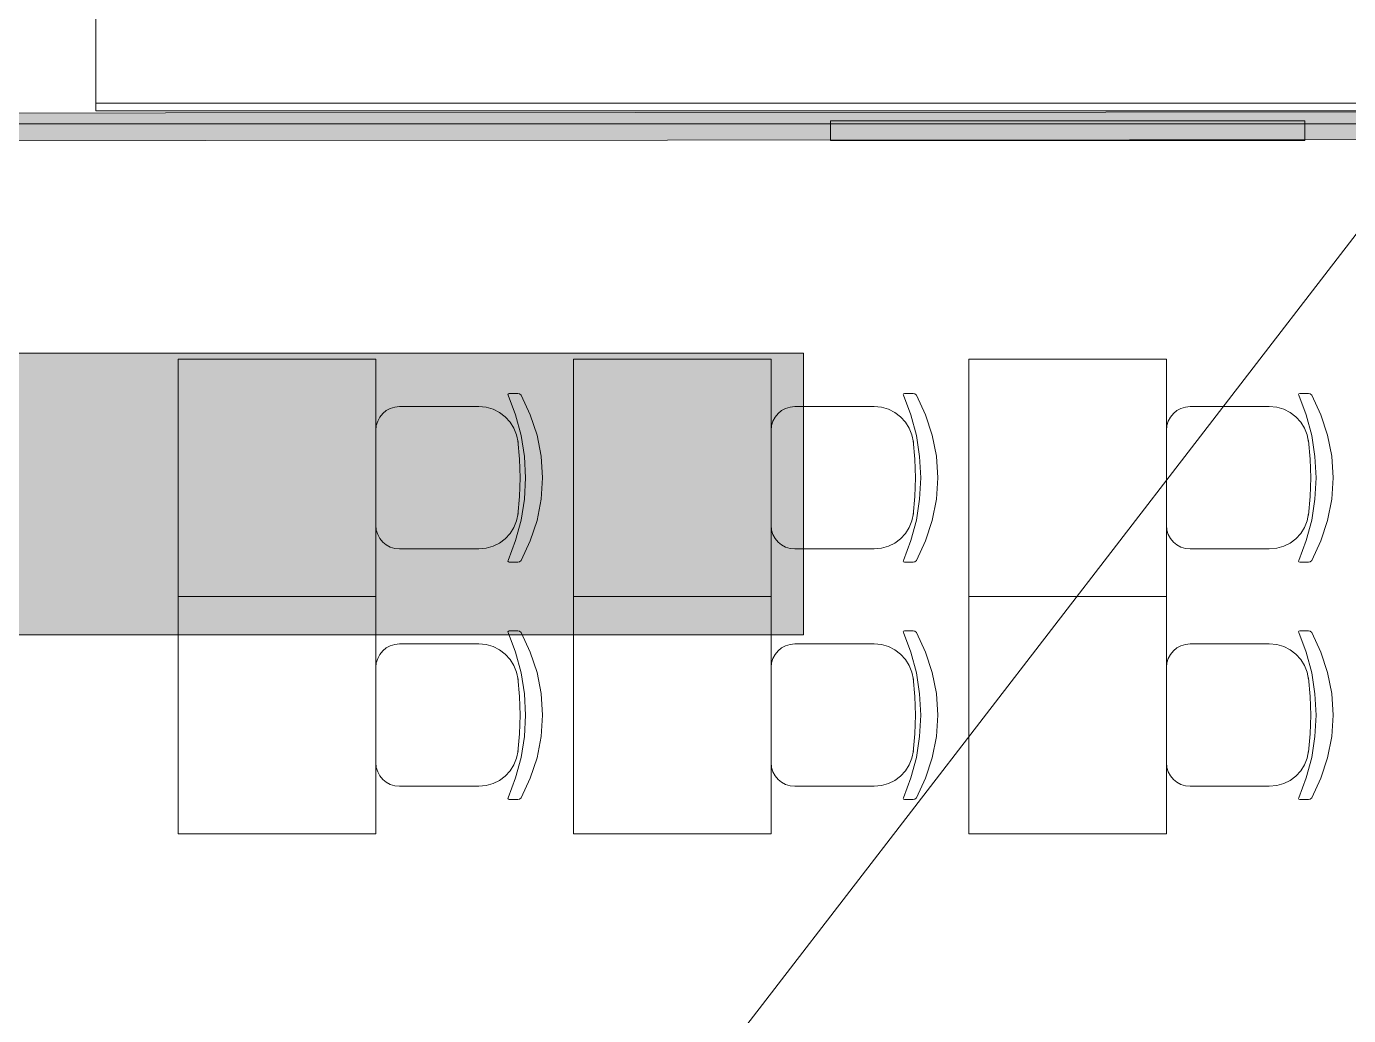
# Model space of a CAD drawing. Header units: millimetres. Extents: x 0 to 1189, y 0 to 841.
# Drawn here: x 569.56 to 603, y 348.33 to 373.34 of the extents above; entities that cross this region are included whole.
import ezdxf

# ---------------------------------------------------------------- set-up
doc = ezdxf.new("R2010")
doc.units = ezdxf.units.MM

msp = doc.modelspace()

# ---------------------------------------------------------------- hatches: boundary and pattern name
at = {"true_color": 0xf1d696}
h = msp.add_hatch(color=41, dxfattribs=at)
h.dxf.hatch_style = 2
h.paths.add_polyline_path([(549.97684, 370.438337), (549.97684, 371.138338), (632.552966, 371.197338), (632.552966, 370.497337)])
at = {"true_color": 0x999999}
h = msp.add_hatch(color=253, dxfattribs=at)
h.dxf.hatch_style = 2
h.paths.add_polyline_path([(601.89692, 370.948337), (601.89692, 370.448337), (589.896901, 370.448337), (589.896901, 370.948337)])
at = {"true_color": 0xffffff}
h = msp.add_hatch(color=7, dxfattribs=at)
h.dxf.hatch_style = 2
h.paths.add_polyline_path([(557.670852, 365.075328), (589.2139, 365.075328), (589.2139, 357.957318), (557.670852, 357.957318)])
at = {"true_color": 0x0077b0}
h = msp.add_hatch(color=144, dxfattribs=at)
h.paths.add_polyline_path([(572.069548, 361.797379), (572.192055, 361.871104), (572.303814, 361.896047), (572.364999, 361.914374), (572.41957, 361.966602), (572.460153, 362.033024), (572.473037, 362.099445), (572.458224, 362.17758), (572.414057, 362.243312), (572.348325, 362.2861), (572.27019, 362.299536), (572.191642, 362.285067), (572.126323, 362.243312), (572.084086, 362.17758), (572.069548, 362.099445)])
h.paths.add_polyline_path([(572.572256, 361.856359), (572.697244, 361.78036), (572.794947, 361.670048), (572.855788, 361.537343), (572.876527, 361.393889), (572.876527, 360.987093), (572.867062, 360.886659), (572.838838, 360.793409), (572.792114, 360.708117), (572.727148, 360.631559), (572.650589, 360.567023), (572.565297, 360.521247), (572.472047, 360.49397), (572.371614, 360.484935), (572.269975, 360.49397), (572.176553, 360.521247), (572.091088, 360.567023), (572.013324, 360.631559), (571.948789, 360.70928), (571.903012, 360.794443), (571.875735, 360.887047), (571.866701, 360.987093), (571.866701, 362.099445), (571.896191, 362.255921), (571.985212, 362.387179), (572.114885, 362.473582), (572.27019, 362.502935), (572.426666, 362.473238), (572.557925, 362.384423), (572.644328, 362.255577), (572.67368, 362.099445), (572.648186, 361.961986)])
h.paths.add_polyline_path([(572.67368, 360.989849), (572.67368, 361.393889), (572.652182, 361.509369), (572.586037, 361.608312), (572.48854, 361.673976), (572.371614, 361.695404), (572.254687, 361.673976), (572.157191, 361.608312), (572.091045, 361.509369), (572.069548, 361.393889), (572.069548, 360.989849), (572.091045, 360.872302), (572.157191, 360.775426), (572.254687, 360.708384), (572.371614, 360.685578), (572.48854, 360.708384), (572.586037, 360.775426), (572.652182, 360.873335)])
h = msp.add_hatch(color=144, dxfattribs=at)
h.paths.add_polyline_path([(569.761247, 360.987093), (569.761247, 361.391133), (569.770282, 361.492772), (569.797558, 361.586195), (569.843335, 361.671659), (569.90787, 361.749423), (569.985635, 361.813959), (570.071099, 361.859735), (570.164521, 361.887012), (570.26616, 361.896047), (570.461222, 361.86008), (570.62445, 361.752179), (570.688985, 361.674372), (570.734762, 361.588606), (570.762039, 361.494366), (570.771073, 361.391133), (570.771073, 360.987093), (570.761608, 360.887047), (570.733384, 360.794443), (570.68666, 360.70928), (570.621694, 360.631559), (570.545135, 360.567023), (570.459844, 360.521247), (570.366593, 360.49397), (570.26616, 360.484935), (570.164521, 360.49397), (570.071099, 360.521247), (569.985635, 360.567023), (569.90787, 360.631559), (569.843335, 360.70928), (569.797558, 360.794443), (569.770282, 360.887047)])
h.paths.add_polyline_path([(570.568226, 360.989849), (570.568226, 361.393889), (570.546729, 361.509369), (570.480583, 361.608312), (570.383087, 361.673976), (570.26616, 361.695404), (570.149234, 361.673976), (570.051738, 361.608312), (569.985592, 361.509369), (569.964094, 361.393889), (569.964094, 360.989849), (569.985592, 360.872302), (570.051738, 360.775426), (570.149234, 360.708384), (570.26616, 360.685578), (570.383087, 360.708384), (570.480583, 360.775426), (570.546729, 360.873335)])
h = msp.add_hatch(color=144, dxfattribs=at)
h.paths.add_polyline_path([(573.786015, 361.695404), (573.669089, 361.673976), (573.571592, 361.608312), (573.505447, 361.510403), (573.483949, 361.393889), (573.483949, 361.291915), (574.088081, 361.291915), (574.088081, 361.393889), (574.066584, 361.510403), (574.000438, 361.608312), (573.902942, 361.673976)])
h.paths.add_polyline_path([(573.483949, 361.089067), (573.483949, 360.888425), (573.498832, 360.811324), (573.54348, 360.744558), (573.608455, 360.700185), (573.684592, 360.685578), (574.189505, 360.685578), (574.265641, 360.660015), (574.290928, 360.583603), (574.265641, 360.508844), (574.189505, 360.484935), (573.684592, 360.484935), (573.528253, 360.513254), (573.399613, 360.600691), (573.310592, 360.730709), (573.281102, 360.888425), (573.281102, 361.391133), (573.290137, 361.492772), (573.317413, 361.586195), (573.36319, 361.671659), (573.427725, 361.749423), (573.50549, 361.813959), (573.590954, 361.859735), (573.684376, 361.887012), (573.786015, 361.896047), (573.981076, 361.86008), (574.144305, 361.752179), (574.20884, 361.674415), (574.254617, 361.588951), (574.281894, 361.495528), (574.290928, 361.393889), (574.290928, 361.089067)])
h = msp.add_hatch(color=144, dxfattribs=at)
h.paths.add_polyline_path([(574.695503, 361.797379), (574.72079, 361.871104), (574.796927, 361.896047), (575.30184, 361.896047), (575.458179, 361.866694), (575.586818, 361.780291), (575.67584, 361.64924), (575.70533, 361.492557), (575.70533, 360.888425), (575.67584, 360.731742), (575.586818, 360.600691), (575.458179, 360.513254), (575.30184, 360.484935), (574.898351, 360.484935), (574.898351, 359.976715), (574.873064, 359.903197), (574.796927, 359.878047), (574.72079, 359.903197), (574.695503, 359.976715)])
h.paths.add_polyline_path([(574.898351, 361.692648), (574.898351, 360.685578), (575.30184, 360.685578), (575.37901, 360.700185), (575.442951, 360.744558), (575.4876, 360.81029), (575.502482, 360.888425), (575.502482, 361.492557), (575.487944, 361.570692), (575.445707, 361.636424), (575.380388, 361.679419), (575.30184, 361.692648)])
h = msp.add_hatch(color=144, dxfattribs=at)
h.dxf.hatch_style = 2
h.paths.add_polyline_path([(576.736085, 361.190491), (577.103195, 360.640378), (577.119731, 360.583603), (577.094444, 360.508844), (577.018307, 360.484935), (576.969732, 360.495615), (576.933971, 360.527379), (576.614818, 361.006936), (576.295664, 360.527379), (576.259904, 360.495615), (576.211328, 360.484935), (576.140773, 360.513047), (576.109905, 360.583603), (576.126441, 360.640378), (576.49355, 361.190491), (576.126441, 361.737848), (576.109905, 361.797379), (576.135192, 361.871104), (576.211328, 361.896047), (576.259904, 361.885367), (576.295664, 361.853603), (576.614818, 361.374046), (576.933971, 361.853603), (576.969732, 361.885367), (577.018307, 361.896047), (577.094444, 361.872138), (577.119731, 361.797379), (577.103195, 361.737848)])
h = msp.add_hatch(color=144, dxfattribs=at)
h.paths.add_polyline_path([(578.331285, 361.692648), (577.927796, 361.692648), (577.849247, 361.678385), (577.783928, 361.636424), (577.741691, 361.570692), (577.727153, 361.492557), (577.727153, 360.888425), (577.742036, 360.811324), (577.786684, 360.744558), (577.851659, 360.700185), (577.927796, 360.685578), (578.130643, 360.685578), (578.207813, 360.700185), (578.271754, 360.744558), (578.316402, 360.81029), (578.331285, 360.888425)])
h.paths.add_polyline_path([(578.734775, 360.583603), (578.709832, 360.508844), (578.636107, 360.484935), (578.506503, 360.510567), (578.404597, 360.589115), (578.279402, 360.510567), (578.130643, 360.484935), (577.927796, 360.484935), (577.771457, 360.513254), (577.642817, 360.600691), (577.553796, 360.730709), (577.524306, 360.888425), (577.524306, 361.492557), (577.553796, 361.64924), (577.642817, 361.780291), (577.771457, 361.866694), (577.927796, 361.896047), (578.432709, 361.896047), (578.508845, 361.871104), (578.534132, 361.797379), (578.534132, 360.787001), (578.559695, 360.710865), (578.636107, 360.685578), (578.709832, 360.660015)])
h = msp.add_hatch(color=144, dxfattribs=at)
h.dxf.hatch_style = 2
h.paths.add_polyline_path([(579.830747, 360.583603), (579.830747, 361.797379), (579.856034, 361.871104), (579.93217, 361.896047), (580.437084, 361.896047), (580.591355, 361.866694), (580.722062, 361.780291), (580.811083, 361.64924), (580.840573, 361.492557), (580.840573, 360.583603), (580.815286, 360.508844), (580.73915, 360.484935), (580.663013, 360.508844), (580.637726, 360.583603), (580.637726, 361.492557), (580.623188, 361.570692), (580.580951, 361.636424), (580.515632, 361.679419), (580.437084, 361.692648), (580.033594, 361.692648), (580.033594, 360.583603), (580.008307, 360.508844), (579.93217, 360.484935), (579.856034, 360.508844)])
h = msp.add_hatch(color=144, dxfattribs=at)
h.paths.add_polyline_path([(581.245148, 361.797379), (581.270435, 361.871104), (581.346572, 361.896047), (581.851485, 361.896047), (582.007823, 361.866694), (582.136463, 361.780291), (582.225484, 361.64924), (582.254974, 361.492557), (582.254974, 360.888425), (582.225484, 360.731742), (582.136463, 360.600691), (582.007823, 360.513254), (581.851485, 360.484935), (581.447995, 360.484935), (581.447995, 359.976715), (581.422708, 359.903197), (581.346572, 359.878047), (581.270435, 359.903197), (581.245148, 359.976715)])
h.paths.add_polyline_path([(581.447995, 361.692648), (581.447995, 360.685578), (581.851485, 360.685578), (581.928655, 360.700185), (581.992596, 360.744558), (582.037244, 360.81029), (582.052127, 360.888425), (582.052127, 361.492557), (582.037589, 361.570692), (581.995352, 361.636424), (581.930033, 361.679419), (581.851485, 361.692648)])
h = msp.add_hatch(color=144, dxfattribs=at)
h.paths.add_polyline_path([(582.659549, 360.987093), (582.659549, 361.391133), (582.668584, 361.492772), (582.695861, 361.586195), (582.741637, 361.671659), (582.806173, 361.749423), (582.883937, 361.813959), (582.969401, 361.859735), (583.062824, 361.887012), (583.164463, 361.896047), (583.359524, 361.86008), (583.522753, 361.752179), (583.587288, 361.674372), (583.633064, 361.588606), (583.660341, 361.494366), (583.669376, 361.391133), (583.669376, 360.987093), (583.65991, 360.887047), (583.631686, 360.794443), (583.584962, 360.70928), (583.519996, 360.631559), (583.443438, 360.567023), (583.358146, 360.521247), (583.264896, 360.49397), (583.164463, 360.484935), (583.062824, 360.49397), (582.969401, 360.521247), (582.883937, 360.567023), (582.806173, 360.631559), (582.741637, 360.70928), (582.695861, 360.794443), (582.668584, 360.887047)])
h.paths.add_polyline_path([(583.466529, 360.989849), (583.466529, 361.393889), (583.445031, 361.509369), (583.378885, 361.608312), (583.281389, 361.673976), (583.164463, 361.695404), (583.047536, 361.673976), (582.95004, 361.608312), (582.883894, 361.509369), (582.862397, 361.393889), (582.862397, 360.989849), (582.883894, 360.872302), (582.95004, 360.775426), (583.047536, 360.708384), (583.164463, 360.685578), (583.281389, 360.708384), (583.378885, 360.775426), (583.445031, 360.873335)])
h = msp.add_hatch(color=144, dxfattribs=at)
h.paths.add_polyline_path([(584.578864, 361.695404), (584.461937, 361.673976), (584.364441, 361.608312), (584.298295, 361.510403), (584.276798, 361.393889), (584.276798, 361.291915), (584.88093, 361.291915), (584.88093, 361.393889), (584.859432, 361.510403), (584.793287, 361.608312), (584.69579, 361.673976)])
h.paths.add_polyline_path([(584.276798, 361.089067), (584.276798, 360.888425), (584.291681, 360.811324), (584.336329, 360.744558), (584.401304, 360.700185), (584.47744, 360.685578), (584.982353, 360.685578), (585.05849, 360.660015), (585.083777, 360.583603), (585.05849, 360.508844), (584.982353, 360.484935), (584.47744, 360.484935), (584.321102, 360.513254), (584.192462, 360.600691), (584.103441, 360.730709), (584.073951, 360.888425), (584.073951, 361.391133), (584.082985, 361.492772), (584.110262, 361.586195), (584.156039, 361.671659), (584.220574, 361.749423), (584.298338, 361.813959), (584.383803, 361.859735), (584.477225, 361.887012), (584.578864, 361.896047), (584.773925, 361.86008), (584.937154, 361.752179), (585.001689, 361.674415), (585.047466, 361.588951), (585.074742, 361.495528), (585.083777, 361.393889), (585.083777, 361.089067)])
h = msp.add_hatch(color=144, dxfattribs=at)
h.dxf.hatch_style = 2
h.paths.add_polyline_path([(586.094689, 360.987093), (585.691199, 361.506337), (585.691199, 360.583603), (585.665912, 360.508844), (585.589776, 360.484935), (585.513639, 360.508844), (585.488352, 360.583603), (585.488352, 361.797379), (585.513639, 361.871104), (585.589776, 361.896047), (585.640487, 361.880819), (585.691199, 361.833759), (586.094689, 361.314514), (586.498178, 361.833759), (586.549166, 361.880819), (586.600153, 361.896047), (586.673878, 361.871104), (586.698821, 361.797379), (586.698821, 360.583603), (586.673878, 360.508844), (586.600153, 360.484935), (586.523741, 360.508844), (586.498178, 360.583603), (586.498178, 361.506337)])
h = msp.add_hatch(color=144, dxfattribs=at)
h.paths.add_polyline_path([(587.910204, 361.692648), (587.506714, 361.692648), (587.428166, 361.678385), (587.362847, 361.636424), (587.32061, 361.570692), (587.306072, 361.492557), (587.306072, 360.888425), (587.320954, 360.811324), (587.365603, 360.744558), (587.430577, 360.700185), (587.506714, 360.685578), (587.709561, 360.685578), (587.786731, 360.700185), (587.850672, 360.744558), (587.895321, 360.81029), (587.910204, 360.888425)])
h.paths.add_polyline_path([(588.313693, 360.583603), (588.288751, 360.508844), (588.215026, 360.484935), (588.085421, 360.510567), (587.983515, 360.589115), (587.85832, 360.510567), (587.709561, 360.484935), (587.506714, 360.484935), (587.350376, 360.513254), (587.221736, 360.600691), (587.132714, 360.730709), (587.103224, 360.888425), (587.103224, 361.492557), (587.132714, 361.64924), (587.221736, 361.780291), (587.350376, 361.866694), (587.506714, 361.896047), (588.011627, 361.896047), (588.087764, 361.871104), (588.113051, 361.797379), (588.113051, 360.787001), (588.138613, 360.710865), (588.215026, 360.685578), (588.288751, 360.660015)])
h = msp.add_hatch(color=144, dxfattribs=at)
h.paths.add_polyline_path([(575.969791, 359.384485), (576.061637, 359.439606), (576.145629, 359.458348), (576.191173, 359.472197), (576.232169, 359.511264), (576.262624, 359.560874), (576.272408, 359.610483), (576.261315, 359.669463), (576.228311, 359.718521), (576.179046, 359.750905), (576.120273, 359.760965), (576.061499, 359.750078), (576.012234, 359.718521), (575.980677, 359.669463), (575.969791, 359.610483)])
h.paths.add_polyline_path([(576.346822, 359.428582), (576.44046, 359.371462), (576.51384, 359.289124), (576.559522, 359.189355), (576.575025, 359.081316), (576.575025, 358.777045), (576.546776, 358.631456), (576.463129, 358.510257), (576.341517, 358.427231), (576.19634, 358.400014), (576.050062, 358.427231), (575.927347, 358.510257), (575.844803, 358.632283), (575.817655, 358.777045), (575.817655, 359.610483), (575.839704, 359.728236), (575.906401, 359.826559), (576.003622, 359.891603), (576.120273, 359.913651), (576.237544, 359.891327), (576.335798, 359.824355), (576.400841, 359.727961), (576.42289, 359.610483), (576.403873, 359.50775)])
h.paths.add_polyline_path([(576.42289, 358.778699), (576.42289, 359.081316), (576.406629, 359.168408), (576.357295, 359.242271), (576.283846, 359.291812), (576.19634, 359.307866), (576.108835, 359.291812), (576.035386, 359.242271), (575.986052, 359.168408), (575.969791, 359.081316), (575.969791, 358.778699), (575.986052, 358.690436), (576.035386, 358.618295), (576.108835, 358.567653), (576.19634, 358.550496), (576.283846, 358.567653), (576.357295, 358.618295), (576.406629, 358.691263)])
h = msp.add_hatch(color=144, dxfattribs=at)
h.dxf.hatch_style = 2
h.paths.add_polyline_path([(569.996756, 359.15573), (569.996756, 358.702631), (570.007918, 358.644685), (570.041405, 358.594593), (570.090394, 358.561589), (570.147238, 358.550496), (570.373788, 358.550496), (570.430838, 358.53141), (570.449855, 358.473877), (570.430838, 358.417929), (570.373788, 358.400014), (570.147238, 358.400014), (570.029967, 358.421167), (569.933367, 358.486555), (569.86667, 358.584465), (569.844621, 358.702631), (569.844621, 359.15573), (569.86667, 359.27307), (569.933367, 359.371807), (570.029967, 359.436368), (570.147238, 359.458348), (570.373788, 359.458348), (570.430838, 359.439331), (570.449855, 359.38228), (570.430838, 359.325229), (570.373788, 359.306212), (570.147238, 359.306212), (570.088465, 359.295326), (570.0392, 359.263769), (570.007643, 359.214504)])
h = msp.add_hatch(color=144, dxfattribs=at)
h.dxf.hatch_style = 2
h.paths.add_polyline_path([(571.222612, 358.929181), (571.497668, 358.516321), (571.510346, 358.473877), (571.491329, 358.417929), (571.434278, 358.400014), (571.370889, 358.431985), (571.131661, 358.791377), (570.892434, 358.431985), (570.829044, 358.400014), (570.776127, 358.42096), (570.752976, 358.473877), (570.765654, 358.516321), (571.040711, 358.929181), (570.765654, 359.339836), (570.752976, 359.384485), (570.771993, 359.439606), (570.829044, 359.458348), (570.892434, 359.426377), (571.131661, 359.066985), (571.370889, 359.426377), (571.434278, 359.458348), (571.491329, 359.440433), (571.510346, 359.384485), (571.497668, 359.339836)])
h = msp.add_hatch(color=144, dxfattribs=at)
h.paths.add_polyline_path([(572.192487, 359.307866), (572.104982, 359.291812), (572.031533, 359.242271), (571.982199, 359.169235), (571.965938, 359.081316), (571.965938, 359.005249), (572.419037, 359.005249), (572.419037, 359.081316), (572.402776, 359.169235), (572.353442, 359.242271), (572.279993, 359.291812)])
h.paths.add_polyline_path([(571.965938, 358.853113), (571.965938, 358.702631), (571.9771, 358.644685), (572.010586, 358.594593), (572.059576, 358.561589), (572.11642, 358.550496), (572.495105, 358.550496), (572.552155, 358.53141), (572.571172, 358.473877), (572.552155, 358.417929), (572.495105, 358.400014), (572.11642, 358.400014), (571.999149, 358.421167), (571.902548, 358.486555), (571.835851, 358.584465), (571.813802, 358.702631), (571.813802, 359.079663), (571.84095, 359.225873), (571.923494, 359.348105), (572.046209, 359.431131), (572.192487, 359.458348), (572.338766, 359.431407), (572.46148, 359.350309), (572.544025, 359.227802), (572.571172, 359.081316), (572.571172, 358.853113)])
h = msp.add_hatch(color=144, dxfattribs=at)
h.dxf.hatch_style = 2
h.paths.add_polyline_path([(573.329381, 358.777045), (573.026764, 359.166203), (573.026764, 358.473877), (573.007747, 358.417929), (572.950696, 358.400014), (572.893646, 358.417929), (572.874629, 358.473877), (572.874629, 359.384485), (572.893646, 359.439606), (572.950696, 359.458348), (572.98873, 359.446979), (573.026764, 359.412045), (573.329381, 359.022336), (573.631998, 359.412045), (573.670308, 359.446979), (573.708617, 359.458348), (573.763739, 359.439606), (573.78248, 359.384485), (573.78248, 358.473877), (573.763739, 358.417929), (573.708617, 358.400014), (573.651084, 358.417929), (573.631998, 358.473877), (573.631998, 359.166203)])
h = msp.add_hatch(color=144, dxfattribs=at)
h.paths.add_polyline_path([(574.691043, 358.702631), (574.668994, 358.585291), (574.603951, 358.486555), (574.505696, 358.421167), (574.388425, 358.400014), (574.161876, 358.400014), (574.104825, 358.417929), (574.085808, 358.473877), (574.085808, 359.384485), (574.104825, 359.439606), (574.161876, 359.458348), (574.218927, 359.439606), (574.237944, 359.384485), (574.237944, 359.005249), (574.388425, 359.005249), (574.505696, 358.983269), (574.603951, 358.918708), (574.668994, 358.820178)])
h.paths.add_polyline_path([(574.540561, 358.702631), (574.529468, 358.761405), (574.496464, 358.81067), (574.447199, 358.842227), (574.388425, 358.853113), (574.237944, 358.853113), (574.237944, 358.550496), (574.388425, 358.550496), (574.447199, 358.561589), (574.496464, 358.594593), (574.529468, 358.643858)])
h.paths.add_polyline_path([(574.843178, 359.384485), (574.862264, 359.439606), (574.919797, 359.458348), (574.974918, 359.439606), (574.99366, 359.384485), (574.99366, 358.473877), (574.974918, 358.417929), (574.919797, 358.400014), (574.862264, 358.417929), (574.843178, 358.473877)])
h = msp.add_hatch(color=144, dxfattribs=at)
h.dxf.hatch_style = 2
h.paths.add_polyline_path([(577.396999, 358.473877), (577.396999, 359.384485), (577.416016, 359.439606), (577.473067, 359.458348), (577.851752, 359.458348), (577.967576, 359.436368), (578.065623, 359.371807), (578.13232, 359.27307), (578.154369, 359.15573), (578.154369, 358.473877), (578.135352, 358.417929), (578.078301, 358.400014), (578.02125, 358.417929), (578.002234, 358.473877), (578.002234, 359.15573), (577.991347, 359.214504), (577.95979, 359.263769), (577.910525, 359.295946), (577.851752, 359.306212), (577.549135, 359.306212), (577.549135, 358.473877), (577.530118, 358.417929), (577.473067, 358.400014), (577.416016, 358.417929)])
h = msp.add_hatch(color=144, dxfattribs=at)
h.paths.add_polyline_path([(578.457825, 359.384485), (578.476842, 359.439606), (578.533893, 359.458348), (578.912578, 359.458348), (579.029849, 359.436368), (579.12645, 359.371807), (579.193147, 359.27307), (579.215195, 359.15573), (579.215195, 358.702631), (579.193147, 358.585291), (579.12645, 358.486555), (579.029849, 358.421167), (578.912578, 358.400014), (578.609961, 358.400014), (578.609961, 358.019124), (578.590944, 357.963521), (578.533893, 357.94471), (578.476842, 357.963521), (578.457825, 358.019124)])
h.paths.add_polyline_path([(578.609961, 359.306212), (578.609961, 358.550496), (578.912578, 358.550496), (578.970249, 358.561589), (579.018411, 358.594593), (579.051898, 358.643858), (579.06306, 358.702631), (579.06306, 359.15573), (579.052173, 359.214504), (579.020616, 359.263769), (578.971351, 359.295946), (578.912578, 359.306212)])
h = msp.add_hatch(color=144, dxfattribs=at)
h.dxf.hatch_style = 2
h.paths.add_polyline_path([(580.276021, 359.384485), (580.276021, 358.473877), (580.257004, 358.417929), (580.199954, 358.400014), (579.821269, 358.400014), (579.703998, 358.421167), (579.607397, 358.486555), (579.5407, 358.584465), (579.518652, 358.702631), (579.518652, 359.384485), (579.537669, 359.439606), (579.594719, 359.458348), (579.65177, 359.439606), (579.670787, 359.384485), (579.670787, 358.702631), (579.681949, 358.644685), (579.715435, 358.594593), (579.764425, 358.561589), (579.821269, 358.550496), (580.123886, 358.550496), (580.123886, 359.384485), (580.142903, 359.439606), (580.199954, 359.458348), (580.257004, 359.439606)])
h = msp.add_hatch(color=144, dxfattribs=at)
h.dxf.hatch_style = 2
h.paths.add_polyline_path([(581.03423, 358.777045), (580.731613, 359.166203), (580.731613, 358.473877), (580.712596, 358.417929), (580.655546, 358.400014), (580.598495, 358.417929), (580.579478, 358.473877), (580.579478, 359.384485), (580.598495, 359.439606), (580.655546, 359.458348), (580.693579, 359.446979), (580.731613, 359.412045), (581.03423, 359.022336), (581.336848, 359.412045), (581.375157, 359.446979), (581.413467, 359.458348), (581.468588, 359.439606), (581.487329, 359.384485), (581.487329, 358.473877), (581.468588, 358.417929), (581.413467, 358.400014), (581.355933, 358.417929), (581.336848, 358.473877), (581.336848, 359.166203)])
h = msp.add_hatch(color=144, dxfattribs=at)
h.paths.add_polyline_path([(582.169342, 359.307866), (582.081837, 359.291812), (582.008387, 359.242271), (581.959054, 359.169235), (581.942793, 359.081316), (581.942793, 359.005249), (582.395892, 359.005249), (582.395892, 359.081316), (582.379631, 359.169235), (582.330297, 359.242271), (582.256848, 359.291812)])
h.paths.add_polyline_path([(581.942793, 358.853113), (581.942793, 358.702631), (581.953955, 358.644685), (581.987441, 358.594593), (582.03643, 358.561589), (582.093275, 358.550496), (582.471959, 358.550496), (582.52901, 358.53141), (582.548027, 358.473877), (582.52901, 358.417929), (582.471959, 358.400014), (582.093275, 358.400014), (581.976004, 358.421167), (581.879403, 358.486555), (581.812706, 358.584465), (581.790657, 358.702631), (581.790657, 359.079663), (581.817805, 359.225873), (581.900349, 359.348105), (582.023064, 359.431131), (582.169342, 359.458348), (582.315621, 359.431407), (582.438335, 359.350309), (582.52088, 359.227802), (582.548027, 359.081316), (582.548027, 358.853113)])
h = msp.add_hatch(color=144, dxfattribs=at)
h.dxf.hatch_style = 2
h.paths.add_polyline_path([(583.608853, 359.384485), (583.608853, 358.473877), (583.589836, 358.417929), (583.532786, 358.400014), (583.475735, 358.417929), (583.456718, 358.473877), (583.456718, 358.853113), (583.154101, 358.853113), (583.038277, 358.875093), (582.940229, 358.939654), (582.873532, 359.036806), (582.851484, 359.151321), (582.851484, 359.384485), (582.870501, 359.439606), (582.927551, 359.458348), (582.984602, 359.439606), (583.003619, 359.384485), (583.003619, 359.157935), (583.014781, 359.099162), (583.048267, 359.049897), (583.097257, 359.016411), (583.154101, 359.005249), (583.456718, 359.005249), (583.456718, 359.384485), (583.475735, 359.439606), (583.532786, 359.458348), (583.589836, 359.439606)])
h = msp.add_hatch(color=144, dxfattribs=at)
h.paths.add_polyline_path([(584.517544, 359.306212), (584.214927, 359.306212), (584.156154, 359.295326), (584.106889, 359.263769), (584.075332, 359.214504), (584.064445, 359.15573), (584.064445, 358.702631), (584.075607, 358.644685), (584.109094, 358.594593), (584.158083, 358.561589), (584.214927, 358.550496), (584.367062, 358.550496), (584.424733, 358.561589), (584.472896, 358.594593), (584.506382, 358.643858), (584.517544, 358.702631)])
h.paths.add_polyline_path([(584.820161, 358.473877), (584.80142, 358.417929), (584.746299, 358.400014), (584.64894, 358.419307), (584.572666, 358.478287), (584.478546, 358.419307), (584.367062, 358.400014), (584.214927, 358.400014), (584.097656, 358.421167), (584.001055, 358.486555), (583.934358, 358.584465), (583.91231, 358.702631), (583.91231, 359.15573), (583.934358, 359.27307), (584.001055, 359.371807), (584.097656, 359.436368), (584.214927, 359.458348), (584.593612, 359.458348), (584.650663, 359.439606), (584.66968, 359.384485), (584.66968, 358.626564), (584.688765, 358.569513), (584.746299, 358.550496), (584.80142, 358.53141)])
h = msp.add_hatch(color=144, dxfattribs=at)
h.dxf.hatch_style = 2
h.paths.add_polyline_path([(585.275625, 358.853113), (585.275625, 358.473877), (585.256608, 358.417929), (585.199557, 358.400014), (585.142506, 358.417929), (585.123489, 358.473877), (585.123489, 359.384485), (585.142506, 359.439606), (585.199557, 359.458348), (585.256608, 359.439606), (585.275625, 359.384485), (585.275625, 359.005249), (585.728724, 359.005249), (585.728724, 359.384485), (585.747741, 359.439606), (585.804791, 359.458348), (585.861842, 359.439606), (585.880859, 359.384485), (585.880859, 358.473877), (585.861842, 358.417929), (585.804791, 358.400014), (585.747741, 358.417929), (585.728724, 358.473877), (585.728724, 358.853113)])
h = msp.add_hatch(color=144, dxfattribs=at)
h.dxf.hatch_style = 2
h.paths.add_polyline_path([(586.941685, 359.384485), (586.941685, 358.473877), (586.922668, 358.417929), (586.865618, 358.400014), (586.486933, 358.400014), (586.369662, 358.421167), (586.273061, 358.486555), (586.206364, 358.584465), (586.184316, 358.702631), (586.184316, 359.384485), (586.203333, 359.439606), (586.260383, 359.458348), (586.317434, 359.439606), (586.336451, 359.384485), (586.336451, 358.702631), (586.347613, 358.644685), (586.381099, 358.594593), (586.430089, 358.561589), (586.486933, 358.550496), (586.78955, 358.550496), (586.78955, 359.384485), (586.808567, 359.439606), (586.865618, 359.458348), (586.922668, 359.439606)])
h = msp.add_hatch(color=144, dxfattribs=at)
h.paths.add_polyline_path([(587.513584, 358.855318), (587.407888, 358.887357), (587.32121, 358.954537), (587.264159, 359.047279), (587.245142, 359.15573), (587.26719, 359.27307), (587.333887, 359.371807), (587.430488, 359.436368), (587.547759, 359.458348), (587.926444, 359.458348), (587.983495, 359.439606), (588.002512, 359.384485), (588.002512, 358.473877), (587.983495, 358.417929), (587.926444, 358.400014), (587.869393, 358.417929), (587.850376, 358.473877), (587.850376, 358.853113), (587.69769, 358.853113), (587.382394, 358.42978), (587.355109, 358.406836), (587.32121, 358.400014), (587.264159, 358.417929), (587.245142, 358.473877), (587.260025, 358.52073)])
h.paths.add_polyline_path([(587.397277, 359.15573), (587.408439, 359.097784), (587.441926, 359.047692), (587.490915, 359.014206), (587.547759, 359.003044), (587.850376, 359.003044), (587.850376, 359.306212), (587.547759, 359.306212), (587.488986, 359.295326), (587.439721, 359.263769), (587.408164, 359.214504)])
h = msp.add_hatch(color=144, dxfattribs=at)
h.dxf.hatch_style = 2
h.paths.add_polyline_path([(588.775603, 358.929181), (589.05066, 358.516321), (589.063338, 358.473877), (589.044321, 358.417929), (588.98727, 358.400014), (588.92388, 358.431985), (588.684653, 358.791377), (588.445426, 358.431985), (588.382036, 358.400014), (588.329119, 358.42096), (588.305968, 358.473877), (588.318646, 358.516321), (588.593702, 358.929181), (588.318646, 359.339836), (588.305968, 359.384485), (588.324985, 359.439606), (588.382036, 359.458348), (588.445426, 359.426377), (588.684653, 359.066985), (588.92388, 359.426377), (588.98727, 359.458348), (589.044321, 359.440433), (589.063338, 359.384485), (589.05066, 359.339836)])

# ---------------------------------------------------------------- linework, layer by layer
at = {"color": 7, "lineweight": 0}
for points in [[(571.316873, 374.498343), (571.316873, 371.398338)], [(571.316873, 371.398338), (571.316873, 371.198338)], [(642.648982, 371.398338), (571.316873, 371.398338)], [(632.552966, 371.197338), (549.276839, 371.138338)], [(571.316873, 371.198338), (633.352968, 371.198338)], [(202.529309, 370.871337), (863.72632, 370.871337)], [(550.676841, 370.439337), (632.552966, 370.497337)]]:
    msp.add_lwpolyline(points, dxfattribs=at)
at = {"color": 253, "lineweight": 0, "true_color": 0x999999}
for points in [[(589.896901, 370.448337), (589.896901, 370.948337)], [(589.896901, 370.948337), (601.89692, 370.948337)], [(601.89692, 370.948337), (601.89692, 370.448337)], [(601.89692, 370.448337), (589.896901, 370.448337)], [(573.396876, 358.924319), (573.396876, 364.924328)], [(573.396876, 364.924328), (578.396884, 364.924328)], [(578.396884, 364.924328), (578.396884, 358.924319)], [(583.396891, 358.924319), (583.396891, 364.924328)], [(583.396891, 364.924328), (588.396899, 364.924328)], [(588.396899, 364.924328), (588.396899, 358.924319)], [(593.396907, 358.924319), (593.396907, 364.924328)], [(593.396907, 364.924328), (598.396914, 364.924328)], [(598.396914, 364.924328), (598.396914, 358.924319)], [(581.743889, 364.016327), (581.740889, 364.029327), (581.749514, 364.050702), (581.770889, 364.059327)], [(581.743889, 364.016327), (581.740889, 364.029327), (581.749514, 364.050702), (581.770889, 364.059327)], [(581.743889, 364.016327), (581.934248, 363.512685), (582.071264, 362.9932), (582.154093, 362.462278), (582.181889, 361.924324), (582.154093, 361.38651), (582.071264, 360.855822), (581.934248, 360.336384), (581.743889, 359.83232)], [(581.743889, 364.016327), (581.934248, 363.512685), (582.071264, 362.9932), (582.154093, 362.462278), (582.181889, 361.924324), (582.154093, 361.38651), (582.071264, 360.855822), (581.934248, 360.336384), (581.743889, 359.83232)], [(581.986889, 364.059327), (581.770889, 364.059327)], [(581.986889, 364.059327), (581.770889, 364.059327)], [(581.986889, 364.059327), (582.035764, 364.046702), (582.071889, 364.012327)], [(581.986889, 364.059327), (582.035764, 364.046702), (582.071889, 364.012327)], [(582.071889, 364.012327), (582.305608, 363.519295), (582.47464, 363.002825), (582.577296, 362.469106), (582.61189, 361.924324), (582.577296, 361.379963), (582.47464, 360.846197), (582.305608, 360.329493), (582.071889, 359.83632)], [(582.071889, 364.012327), (582.305608, 363.519295), (582.47464, 363.002825), (582.577296, 362.469106), (582.61189, 361.924324), (582.577296, 361.379963), (582.47464, 360.846197), (582.305608, 360.329493), (582.071889, 359.83632)], [(591.743904, 364.016327), (591.740904, 364.029327), (591.749529, 364.050702), (591.770904, 364.059327)], [(591.743904, 364.016327), (591.740904, 364.029327), (591.749529, 364.050702), (591.770904, 364.059327)], [(591.743904, 364.016327), (591.934264, 363.512685), (592.07128, 362.9932), (592.154108, 362.462278), (592.181905, 361.924324), (592.154108, 361.38651), (592.07128, 360.855822), (591.934264, 360.336384), (591.743904, 359.83232)], [(591.743904, 364.016327), (591.934264, 363.512685), (592.07128, 362.9932), (592.154108, 362.462278), (592.181905, 361.924324), (592.154108, 361.38651), (592.07128, 360.855822), (591.934264, 360.336384), (591.743904, 359.83232)], [(591.986904, 364.059327), (591.770904, 364.059327)], [(591.986904, 364.059327), (591.770904, 364.059327)], [(591.986904, 364.059327), (592.035779, 364.046702), (592.071905, 364.012327)], [(591.986904, 364.059327), (592.035779, 364.046702), (592.071905, 364.012327)], [(592.071905, 364.012327), (592.305624, 363.519295), (592.474655, 363.002825), (592.577312, 362.469106), (592.611905, 361.924324), (592.577312, 361.379963), (592.474655, 360.846197), (592.305624, 360.329493), (592.071905, 359.83632)], [(592.071905, 364.012327), (592.305624, 363.519295), (592.474655, 363.002825), (592.577312, 362.469106), (592.611905, 361.924324), (592.577312, 361.379963), (592.474655, 360.846197), (592.305624, 360.329493), (592.071905, 359.83632)], [(601.743919, 364.016327), (601.740919, 364.029327), (601.749544, 364.050702), (601.770919, 364.059327)], [(601.743919, 364.016327), (601.740919, 364.029327), (601.749544, 364.050702), (601.770919, 364.059327)], [(601.743919, 364.016327), (601.934279, 363.512685), (602.071295, 362.9932), (602.154123, 362.462278), (602.18192, 361.924324), (602.154123, 361.38651), (602.071295, 360.855822), (601.934279, 360.336384), (601.743919, 359.83232)], [(601.743919, 364.016327), (601.934279, 363.512685), (602.071295, 362.9932), (602.154123, 362.462278), (602.18192, 361.924324), (602.154123, 361.38651), (602.071295, 360.855822), (601.934279, 360.336384), (601.743919, 359.83232)], [(601.98692, 364.059327), (601.770919, 364.059327)], [(601.98692, 364.059327), (601.770919, 364.059327)], [(601.98692, 364.059327), (602.035795, 364.046702), (602.07192, 364.012327)], [(601.98692, 364.059327), (602.035795, 364.046702), (602.07192, 364.012327)], [(602.07192, 364.012327), (602.305639, 363.519295), (602.47467, 363.002825), (602.577327, 362.469106), (602.611921, 361.924324), (602.577327, 361.379963), (602.47467, 360.846197), (602.305639, 360.329493), (602.07192, 359.83632)], [(602.07192, 364.012327), (602.305639, 363.519295), (602.47467, 363.002825), (602.577327, 362.469106), (602.611921, 361.924324), (602.577327, 361.379963), (602.47467, 360.846197), (602.305639, 360.329493), (602.07192, 359.83632)], [(578.396884, 363.124325), (578.409089, 363.245427), (578.444087, 363.358138), (578.499452, 363.460068), (578.572759, 363.548826), (578.661581, 363.622022), (578.763494, 363.677264), (578.87607, 363.712162), (578.996885, 363.724326)], [(578.396884, 363.124325), (578.409089, 363.245427), (578.444087, 363.358138), (578.499452, 363.460068), (578.572759, 363.548826), (578.661581, 363.622022), (578.763494, 363.677264), (578.87607, 363.712162), (578.996885, 363.724326)], [(578.996885, 363.724326), (580.999888, 363.724326)], [(578.996885, 363.724326), (580.999888, 363.724326)], [(580.999888, 363.724326), (581.188124, 363.706613), (581.365029, 363.655561), (581.527144, 363.574297), (581.671014, 363.465951), (581.79318, 363.333652), (581.890186, 363.180529), (581.958575, 363.00971), (581.994889, 362.824325)], [(580.999888, 363.724326), (581.188124, 363.706613), (581.365029, 363.655561), (581.527144, 363.574297), (581.671014, 363.465951), (581.79318, 363.333652), (581.890186, 363.180529), (581.958575, 363.00971), (581.994889, 362.824325)], [(588.396899, 363.124325), (588.409104, 363.245427), (588.444102, 363.358138), (588.499467, 363.460068), (588.572774, 363.548826), (588.661597, 363.622022), (588.763509, 363.677264), (588.876085, 363.712162), (588.9969, 363.724326)], [(588.396899, 363.124325), (588.409104, 363.245427), (588.444102, 363.358138), (588.499467, 363.460068), (588.572774, 363.548826), (588.661597, 363.622022), (588.763509, 363.677264), (588.876085, 363.712162), (588.9969, 363.724326)], [(588.9969, 363.724326), (590.999903, 363.724326)], [(588.9969, 363.724326), (590.999903, 363.724326)], [(590.999903, 363.724326), (591.18814, 363.706613), (591.365044, 363.655561), (591.52716, 363.574297), (591.671029, 363.465951), (591.793195, 363.333652), (591.890201, 363.180529), (591.95859, 363.00971), (591.994904, 362.824325)], [(590.999903, 363.724326), (591.18814, 363.706613), (591.365044, 363.655561), (591.52716, 363.574297), (591.671029, 363.465951), (591.793195, 363.333652), (591.890201, 363.180529), (591.95859, 363.00971), (591.994904, 362.824325)], [(598.396914, 363.124325), (598.409119, 363.245427), (598.444117, 363.358138), (598.499483, 363.460068), (598.572789, 363.548826), (598.661612, 363.622022), (598.763524, 363.677264), (598.8761, 363.712162), (598.996915, 363.724326)], [(598.396914, 363.124325), (598.409119, 363.245427), (598.444117, 363.358138), (598.499483, 363.460068), (598.572789, 363.548826), (598.661612, 363.622022), (598.763524, 363.677264), (598.8761, 363.712162), (598.996915, 363.724326)], [(598.996915, 363.724326), (600.999918, 363.724326)], [(598.996915, 363.724326), (600.999918, 363.724326)], [(600.999918, 363.724326), (601.188155, 363.706613), (601.365059, 363.655561), (601.527175, 363.574297), (601.671044, 363.465951), (601.79321, 363.333652), (601.890216, 363.180529), (601.958605, 363.00971), (601.99492, 362.824325)], [(600.999918, 363.724326), (601.188155, 363.706613), (601.365059, 363.655561), (601.527175, 363.574297), (601.671044, 363.465951), (601.79321, 363.333652), (601.890216, 363.180529), (601.958605, 363.00971), (601.99492, 362.824325)], [(578.396884, 360.723322), (578.396884, 363.124325)], [(578.396884, 360.723322), (578.396884, 363.124325)], [(588.396899, 360.723322), (588.396899, 363.124325)], [(588.396899, 360.723322), (588.396899, 363.124325)], [(598.396914, 360.723322), (598.396914, 363.124325)], [(598.396914, 360.723322), (598.396914, 363.124325)], [(581.989889, 362.865325), (582.031764, 362.395949), (582.045889, 361.924324), (582.031764, 361.453073), (581.989889, 360.983322)], [(581.989889, 362.865325), (582.031764, 362.395949), (582.045889, 361.924324), (582.031764, 361.453073), (581.989889, 360.983322)], [(591.989904, 362.865325), (592.031779, 362.395949), (592.045905, 361.924324), (592.031779, 361.453073), (591.989904, 360.983322)], [(591.989904, 362.865325), (592.031779, 362.395949), (592.045905, 361.924324), (592.031779, 361.453073), (591.989904, 360.983322)], [(601.98992, 362.865325), (602.031795, 362.395949), (602.04592, 361.924324), (602.031795, 361.453073), (601.98992, 360.983322)], [(601.98992, 362.865325), (602.031795, 362.395949), (602.04592, 361.924324), (602.031795, 361.453073), (601.98992, 360.983322)], [(581.994889, 361.024322), (581.958575, 360.838937), (581.890186, 360.668119), (581.79318, 360.514995), (581.671014, 360.382696), (581.527144, 360.27435), (581.365029, 360.193087), (581.188124, 360.142034), (580.999888, 360.124321)], [(581.994889, 361.024322), (581.958575, 360.838937), (581.890186, 360.668119), (581.79318, 360.514995), (581.671014, 360.382696), (581.527144, 360.27435), (581.365029, 360.193087), (581.188124, 360.142034), (580.999888, 360.124321)], [(591.994904, 361.024322), (591.95859, 360.838937), (591.890201, 360.668119), (591.793195, 360.514995), (591.671029, 360.382696), (591.52716, 360.27435), (591.365044, 360.193087), (591.18814, 360.142034), (590.999903, 360.124321)], [(591.994904, 361.024322), (591.95859, 360.838937), (591.890201, 360.668119), (591.793195, 360.514995), (591.671029, 360.382696), (591.52716, 360.27435), (591.365044, 360.193087), (591.18814, 360.142034), (590.999903, 360.124321)], [(601.99492, 361.024322), (601.958605, 360.838937), (601.890216, 360.668119), (601.79321, 360.514995), (601.671044, 360.382696), (601.527175, 360.27435), (601.365059, 360.193087), (601.188155, 360.142034), (600.999918, 360.124321)], [(601.99492, 361.024322), (601.958605, 360.838937), (601.890216, 360.668119), (601.79321, 360.514995), (601.671044, 360.382696), (601.527175, 360.27435), (601.365059, 360.193087), (601.188155, 360.142034), (600.999918, 360.124321)], [(578.996885, 360.124321), (578.87607, 360.136526), (578.763494, 360.171524), (578.661581, 360.226889), (578.572759, 360.300196), (578.499452, 360.389019), (578.444087, 360.490931), (578.409089, 360.603507), (578.396884, 360.724322)], [(578.996885, 360.124321), (578.87607, 360.136526), (578.763494, 360.171524), (578.661581, 360.226889), (578.572759, 360.300196), (578.499452, 360.389019), (578.444087, 360.490931), (578.409089, 360.603507), (578.396884, 360.724322)], [(588.9969, 360.124321), (588.876085, 360.136526), (588.763509, 360.171524), (588.661597, 360.226889), (588.572774, 360.300196), (588.499467, 360.389019), (588.444102, 360.490931), (588.409104, 360.603507), (588.396899, 360.724322)], [(588.9969, 360.124321), (588.876085, 360.136526), (588.763509, 360.171524), (588.661597, 360.226889), (588.572774, 360.300196), (588.499467, 360.389019), (588.444102, 360.490931), (588.409104, 360.603507), (588.396899, 360.724322)], [(598.996915, 360.124321), (598.8761, 360.136526), (598.763524, 360.171524), (598.661612, 360.226889), (598.572789, 360.300196), (598.499483, 360.389019), (598.444117, 360.490931), (598.409119, 360.603507), (598.396914, 360.724322)], [(598.996915, 360.124321), (598.8761, 360.136526), (598.763524, 360.171524), (598.661612, 360.226889), (598.572789, 360.300196), (598.499483, 360.389019), (598.444117, 360.490931), (598.409119, 360.603507), (598.396914, 360.724322)], [(578.996885, 360.124321), (580.999888, 360.124321)], [(578.996885, 360.124321), (580.999888, 360.124321)], [(588.9969, 360.124321), (590.999903, 360.124321)], [(588.9969, 360.124321), (590.999903, 360.124321)], [(598.996915, 360.124321), (600.999918, 360.124321)], [(598.996915, 360.124321), (600.999918, 360.124321)], [(581.770889, 359.78932), (581.749514, 359.79832), (581.740889, 359.81932), (581.743889, 359.83232)], [(581.770889, 359.78932), (581.749514, 359.79832), (581.740889, 359.81932), (581.743889, 359.83232)], [(581.986889, 359.78932), (581.770889, 359.78932)], [(581.986889, 359.78932), (581.770889, 359.78932)], [(582.071889, 359.83632), (582.035764, 359.801945), (581.986889, 359.78932)], [(582.071889, 359.83632), (582.035764, 359.801945), (581.986889, 359.78932)], [(591.770904, 359.78932), (591.749529, 359.79832), (591.740904, 359.81932), (591.743904, 359.83232)], [(591.770904, 359.78932), (591.749529, 359.79832), (591.740904, 359.81932), (591.743904, 359.83232)], [(591.986904, 359.78932), (591.770904, 359.78932)], [(591.986904, 359.78932), (591.770904, 359.78932)], [(592.071905, 359.83632), (592.035779, 359.801945), (591.986904, 359.78932)], [(592.071905, 359.83632), (592.035779, 359.801945), (591.986904, 359.78932)], [(601.770919, 359.78932), (601.749544, 359.79832), (601.740919, 359.81932), (601.743919, 359.83232)], [(601.770919, 359.78932), (601.749544, 359.79832), (601.740919, 359.81932), (601.743919, 359.83232)], [(601.98692, 359.78932), (601.770919, 359.78932)], [(601.98692, 359.78932), (601.770919, 359.78932)], [(602.07192, 359.83632), (602.035795, 359.801945), (601.98692, 359.78932)], [(602.07192, 359.83632), (602.035795, 359.801945), (601.98692, 359.78932)], [(573.396876, 352.92431), (573.396876, 358.924319)], [(573.396876, 358.924319), (578.396884, 358.924319)], [(578.396884, 358.924319), (573.396876, 358.924319)], [(578.396884, 358.924319), (578.396884, 352.92431)], [(583.396891, 352.92431), (583.396891, 358.924319)], [(583.396891, 358.924319), (588.396899, 358.924319)], [(588.396899, 358.924319), (583.396891, 358.924319)], [(588.396899, 358.924319), (588.396899, 352.92431)], [(593.396907, 352.92431), (593.396907, 358.924319)], [(593.396907, 358.924319), (598.396914, 358.924319)], [(598.396914, 358.924319), (593.396907, 358.924319)], [(598.396914, 358.924319), (598.396914, 352.92431)], [(581.743889, 358.016318), (581.740889, 358.029318), (581.749514, 358.050693), (581.770889, 358.059318)], [(581.743889, 358.016318), (581.740889, 358.029318), (581.749514, 358.050693), (581.770889, 358.059318)], [(581.743889, 358.016318), (581.934248, 357.512676), (582.071264, 356.993191), (582.154093, 356.462268), (582.181889, 355.924314), (582.154093, 355.386501), (582.071264, 354.855813), (581.934248, 354.336375), (581.743889, 353.832311)], [(581.743889, 358.016318), (581.934248, 357.512676), (582.071264, 356.993191), (582.154093, 356.462268), (582.181889, 355.924314), (582.154093, 355.386501), (582.071264, 354.855813), (581.934248, 354.336375), (581.743889, 353.832311)], [(581.986889, 358.059318), (581.770889, 358.059318)], [(581.986889, 358.059318), (581.770889, 358.059318)], [(581.986889, 358.059318), (582.035764, 358.046693), (582.071889, 358.012318)], [(581.986889, 358.059318), (582.035764, 358.046693), (582.071889, 358.012318)], [(582.071889, 358.012318), (582.305608, 357.519286), (582.47464, 357.002816), (582.577296, 356.469097), (582.61189, 355.924314), (582.577296, 355.379954), (582.47464, 354.846188), (582.305608, 354.329484), (582.071889, 353.836311)], [(582.071889, 358.012318), (582.305608, 357.519286), (582.47464, 357.002816), (582.577296, 356.469097), (582.61189, 355.924314), (582.577296, 355.379954), (582.47464, 354.846188), (582.305608, 354.329484), (582.071889, 353.836311)], [(591.743904, 358.016318), (591.740904, 358.029318), (591.749529, 358.050693), (591.770904, 358.059318)], [(591.743904, 358.016318), (591.740904, 358.029318), (591.749529, 358.050693), (591.770904, 358.059318)], [(591.743904, 358.016318), (591.934264, 357.512676), (592.07128, 356.993191), (592.154108, 356.462268), (592.181905, 355.924314), (592.154108, 355.386501), (592.07128, 354.855813), (591.934264, 354.336375), (591.743904, 353.832311)], [(591.743904, 358.016318), (591.934264, 357.512676), (592.07128, 356.993191), (592.154108, 356.462268), (592.181905, 355.924314), (592.154108, 355.386501), (592.07128, 354.855813), (591.934264, 354.336375), (591.743904, 353.832311)], [(591.986904, 358.059318), (591.770904, 358.059318)], [(591.986904, 358.059318), (591.770904, 358.059318)], [(591.986904, 358.059318), (592.035779, 358.046693), (592.071905, 358.012318)], [(591.986904, 358.059318), (592.035779, 358.046693), (592.071905, 358.012318)], [(592.071905, 358.012318), (592.305624, 357.519286), (592.474655, 357.002816), (592.577312, 356.469097), (592.611905, 355.924314), (592.577312, 355.379954), (592.474655, 354.846188), (592.305624, 354.329484), (592.071905, 353.836311)], [(592.071905, 358.012318), (592.305624, 357.519286), (592.474655, 357.002816), (592.577312, 356.469097), (592.611905, 355.924314), (592.577312, 355.379954), (592.474655, 354.846188), (592.305624, 354.329484), (592.071905, 353.836311)], [(601.743919, 358.016318), (601.740919, 358.029318), (601.749544, 358.050693), (601.770919, 358.059318)], [(601.743919, 358.016318), (601.740919, 358.029318), (601.749544, 358.050693), (601.770919, 358.059318)], [(601.743919, 358.016318), (601.934279, 357.512676), (602.071295, 356.993191), (602.154123, 356.462268), (602.18192, 355.924314), (602.154123, 355.386501), (602.071295, 354.855813), (601.934279, 354.336375), (601.743919, 353.832311)], [(601.743919, 358.016318), (601.934279, 357.512676), (602.071295, 356.993191), (602.154123, 356.462268), (602.18192, 355.924314), (602.154123, 355.386501), (602.071295, 354.855813), (601.934279, 354.336375), (601.743919, 353.832311)], [(601.98692, 358.059318), (601.770919, 358.059318)], [(601.98692, 358.059318), (601.770919, 358.059318)], [(601.98692, 358.059318), (602.035795, 358.046693), (602.07192, 358.012318)], [(601.98692, 358.059318), (602.035795, 358.046693), (602.07192, 358.012318)], [(602.07192, 358.012318), (602.305639, 357.519286), (602.47467, 357.002816), (602.577327, 356.469097), (602.611921, 355.924314), (602.577327, 355.379954), (602.47467, 354.846188), (602.305639, 354.329484), (602.07192, 353.836311)], [(602.07192, 358.012318), (602.305639, 357.519286), (602.47467, 357.002816), (602.577327, 356.469097), (602.611921, 355.924314), (602.577327, 355.379954), (602.47467, 354.846188), (602.305639, 354.329484), (602.07192, 353.836311)], [(578.396884, 357.124316), (578.409089, 357.245418), (578.444087, 357.358129), (578.499452, 357.460059), (578.572759, 357.548817), (578.661581, 357.622012), (578.763494, 357.677255), (578.87607, 357.712153), (578.996885, 357.724317)], [(578.396884, 357.124316), (578.409089, 357.245418), (578.444087, 357.358129), (578.499452, 357.460059), (578.572759, 357.548817), (578.661581, 357.622012), (578.763494, 357.677255), (578.87607, 357.712153), (578.996885, 357.724317)], [(578.996885, 357.724317), (580.999888, 357.724317)], [(578.996885, 357.724317), (580.999888, 357.724317)], [(580.999888, 357.724317), (581.188124, 357.706604), (581.365029, 357.655551), (581.527144, 357.574288), (581.671014, 357.465942), (581.79318, 357.333643), (581.890186, 357.18052), (581.958575, 357.009701), (581.994889, 356.824316)], [(580.999888, 357.724317), (581.188124, 357.706604), (581.365029, 357.655551), (581.527144, 357.574288), (581.671014, 357.465942), (581.79318, 357.333643), (581.890186, 357.18052), (581.958575, 357.009701), (581.994889, 356.824316)], [(588.396899, 357.124316), (588.409104, 357.245418), (588.444102, 357.358129), (588.499467, 357.460059), (588.572774, 357.548817), (588.661597, 357.622012), (588.763509, 357.677255), (588.876085, 357.712153), (588.9969, 357.724317)], [(588.396899, 357.124316), (588.409104, 357.245418), (588.444102, 357.358129), (588.499467, 357.460059), (588.572774, 357.548817), (588.661597, 357.622012), (588.763509, 357.677255), (588.876085, 357.712153), (588.9969, 357.724317)], [(588.9969, 357.724317), (590.999903, 357.724317)], [(588.9969, 357.724317), (590.999903, 357.724317)], [(590.999903, 357.724317), (591.18814, 357.706604), (591.365044, 357.655551), (591.52716, 357.574288), (591.671029, 357.465942), (591.793195, 357.333643), (591.890201, 357.18052), (591.95859, 357.009701), (591.994904, 356.824316)], [(590.999903, 357.724317), (591.18814, 357.706604), (591.365044, 357.655551), (591.52716, 357.574288), (591.671029, 357.465942), (591.793195, 357.333643), (591.890201, 357.18052), (591.95859, 357.009701), (591.994904, 356.824316)], [(598.396914, 357.124316), (598.409119, 357.245418), (598.444117, 357.358129), (598.499483, 357.460059), (598.572789, 357.548817), (598.661612, 357.622012), (598.763524, 357.677255), (598.8761, 357.712153), (598.996915, 357.724317)], [(598.396914, 357.124316), (598.409119, 357.245418), (598.444117, 357.358129), (598.499483, 357.460059), (598.572789, 357.548817), (598.661612, 357.622012), (598.763524, 357.677255), (598.8761, 357.712153), (598.996915, 357.724317)], [(598.996915, 357.724317), (600.999918, 357.724317)], [(598.996915, 357.724317), (600.999918, 357.724317)], [(600.999918, 357.724317), (601.188155, 357.706604), (601.365059, 357.655551), (601.527175, 357.574288), (601.671044, 357.465942), (601.79321, 357.333643), (601.890216, 357.18052), (601.958605, 357.009701), (601.99492, 356.824316)], [(600.999918, 357.724317), (601.188155, 357.706604), (601.365059, 357.655551), (601.527175, 357.574288), (601.671044, 357.465942), (601.79321, 357.333643), (601.890216, 357.18052), (601.958605, 357.009701), (601.99492, 356.824316)], [(578.396884, 354.723313), (578.396884, 357.124316)], [(578.396884, 354.723313), (578.396884, 357.124316)], [(581.989889, 356.865316), (582.031764, 356.39594), (582.045889, 355.924314), (582.031764, 355.453064), (581.989889, 354.983313)], [(581.989889, 356.865316), (582.031764, 356.39594), (582.045889, 355.924314), (582.031764, 355.453064), (581.989889, 354.983313)], [(588.396899, 354.723313), (588.396899, 357.124316)], [(588.396899, 354.723313), (588.396899, 357.124316)], [(591.989904, 356.865316), (592.031779, 356.39594), (592.045905, 355.924314), (592.031779, 355.453064), (591.989904, 354.983313)], [(591.989904, 356.865316), (592.031779, 356.39594), (592.045905, 355.924314), (592.031779, 355.453064), (591.989904, 354.983313)], [(598.396914, 354.723313), (598.396914, 357.124316)], [(598.396914, 354.723313), (598.396914, 357.124316)], [(601.98992, 356.865316), (602.031795, 356.39594), (602.04592, 355.924314), (602.031795, 355.453064), (601.98992, 354.983313)], [(601.98992, 356.865316), (602.031795, 356.39594), (602.04592, 355.924314), (602.031795, 355.453064), (601.98992, 354.983313)], [(581.994889, 355.024313), (581.958575, 354.838928), (581.890186, 354.668109), (581.79318, 354.514986), (581.671014, 354.382687), (581.527144, 354.274341), (581.365029, 354.193077), (581.188124, 354.142025), (580.999888, 354.124312)], [(581.994889, 355.024313), (581.958575, 354.838928), (581.890186, 354.668109), (581.79318, 354.514986), (581.671014, 354.382687), (581.527144, 354.274341), (581.365029, 354.193077), (581.188124, 354.142025), (580.999888, 354.124312)], [(591.994904, 355.024313), (591.95859, 354.838928), (591.890201, 354.668109), (591.793195, 354.514986), (591.671029, 354.382687), (591.52716, 354.274341), (591.365044, 354.193077), (591.18814, 354.142025), (590.999903, 354.124312)], [(591.994904, 355.024313), (591.95859, 354.838928), (591.890201, 354.668109), (591.793195, 354.514986), (591.671029, 354.382687), (591.52716, 354.274341), (591.365044, 354.193077), (591.18814, 354.142025), (590.999903, 354.124312)], [(601.99492, 355.024313), (601.958605, 354.838928), (601.890216, 354.668109), (601.79321, 354.514986), (601.671044, 354.382687), (601.527175, 354.274341), (601.365059, 354.193077), (601.188155, 354.142025), (600.999918, 354.124312)], [(601.99492, 355.024313), (601.958605, 354.838928), (601.890216, 354.668109), (601.79321, 354.514986), (601.671044, 354.382687), (601.527175, 354.274341), (601.365059, 354.193077), (601.188155, 354.142025), (600.999918, 354.124312)], [(578.996885, 354.124312), (578.87607, 354.136517), (578.763494, 354.171515), (578.661581, 354.22688), (578.572759, 354.300187), (578.499452, 354.389009), (578.444087, 354.490922), (578.409089, 354.603498), (578.396884, 354.724313)], [(578.996885, 354.124312), (578.87607, 354.136517), (578.763494, 354.171515), (578.661581, 354.22688), (578.572759, 354.300187), (578.499452, 354.389009), (578.444087, 354.490922), (578.409089, 354.603498), (578.396884, 354.724313)], [(588.9969, 354.124312), (588.876085, 354.136517), (588.763509, 354.171515), (588.661597, 354.22688), (588.572774, 354.300187), (588.499467, 354.389009), (588.444102, 354.490922), (588.409104, 354.603498), (588.396899, 354.724313)], [(588.9969, 354.124312), (588.876085, 354.136517), (588.763509, 354.171515), (588.661597, 354.22688), (588.572774, 354.300187), (588.499467, 354.389009), (588.444102, 354.490922), (588.409104, 354.603498), (588.396899, 354.724313)], [(598.996915, 354.124312), (598.8761, 354.136517), (598.763524, 354.171515), (598.661612, 354.22688), (598.572789, 354.300187), (598.499483, 354.389009), (598.444117, 354.490922), (598.409119, 354.603498), (598.396914, 354.724313)], [(598.996915, 354.124312), (598.8761, 354.136517), (598.763524, 354.171515), (598.661612, 354.22688), (598.572789, 354.300187), (598.499483, 354.389009), (598.444117, 354.490922), (598.409119, 354.603498), (598.396914, 354.724313)], [(578.996885, 354.124312), (580.999888, 354.124312)], [(578.996885, 354.124312), (580.999888, 354.124312)], [(588.9969, 354.124312), (590.999903, 354.124312)], [(588.9969, 354.124312), (590.999903, 354.124312)], [(598.996915, 354.124312), (600.999918, 354.124312)], [(598.996915, 354.124312), (600.999918, 354.124312)], [(581.770889, 353.789311), (581.749514, 353.798311), (581.740889, 353.819311), (581.743889, 353.832311)], [(581.770889, 353.789311), (581.749514, 353.798311), (581.740889, 353.819311), (581.743889, 353.832311)], [(581.986889, 353.789311), (581.770889, 353.789311)], [(581.986889, 353.789311), (581.770889, 353.789311)], [(582.071889, 353.836311), (582.035764, 353.801936), (581.986889, 353.789311)], [(582.071889, 353.836311), (582.035764, 353.801936), (581.986889, 353.789311)], [(591.770904, 353.789311), (591.749529, 353.798311), (591.740904, 353.819311), (591.743904, 353.832311)], [(591.770904, 353.789311), (591.749529, 353.798311), (591.740904, 353.819311), (591.743904, 353.832311)], [(591.986904, 353.789311), (591.770904, 353.789311)], [(591.986904, 353.789311), (591.770904, 353.789311)], [(592.071905, 353.836311), (592.035779, 353.801936), (591.986904, 353.789311)], [(592.071905, 353.836311), (592.035779, 353.801936), (591.986904, 353.789311)], [(601.770919, 353.789311), (601.749544, 353.798311), (601.740919, 353.819311), (601.743919, 353.832311)], [(601.770919, 353.789311), (601.749544, 353.798311), (601.740919, 353.819311), (601.743919, 353.832311)], [(601.98692, 353.789311), (601.770919, 353.789311)], [(601.98692, 353.789311), (601.770919, 353.789311)], [(602.07192, 353.836311), (602.035795, 353.801936), (601.98692, 353.789311)], [(602.07192, 353.836311), (602.035795, 353.801936), (601.98692, 353.789311)], [(578.396884, 352.92431), (573.396876, 352.92431)], [(588.396899, 352.92431), (583.396891, 352.92431)], [(598.396914, 352.92431), (593.396907, 352.92431)]]:
    msp.add_lwpolyline(points, dxfattribs=at)
at = {"color": 144, "lineweight": 0, "true_color": 0x0077b0}
for points in [[(604.129923, 369.295335), (585.119894, 344.638297)], [(557.670852, 365.075328), (589.2139, 365.075328)], [(589.2139, 365.075328), (589.2139, 357.957318)], [(589.2139, 357.957318), (557.670852, 357.957318)]]:
    msp.add_lwpolyline(points, dxfattribs=at)

doc.saveas('drawing.dxf')
